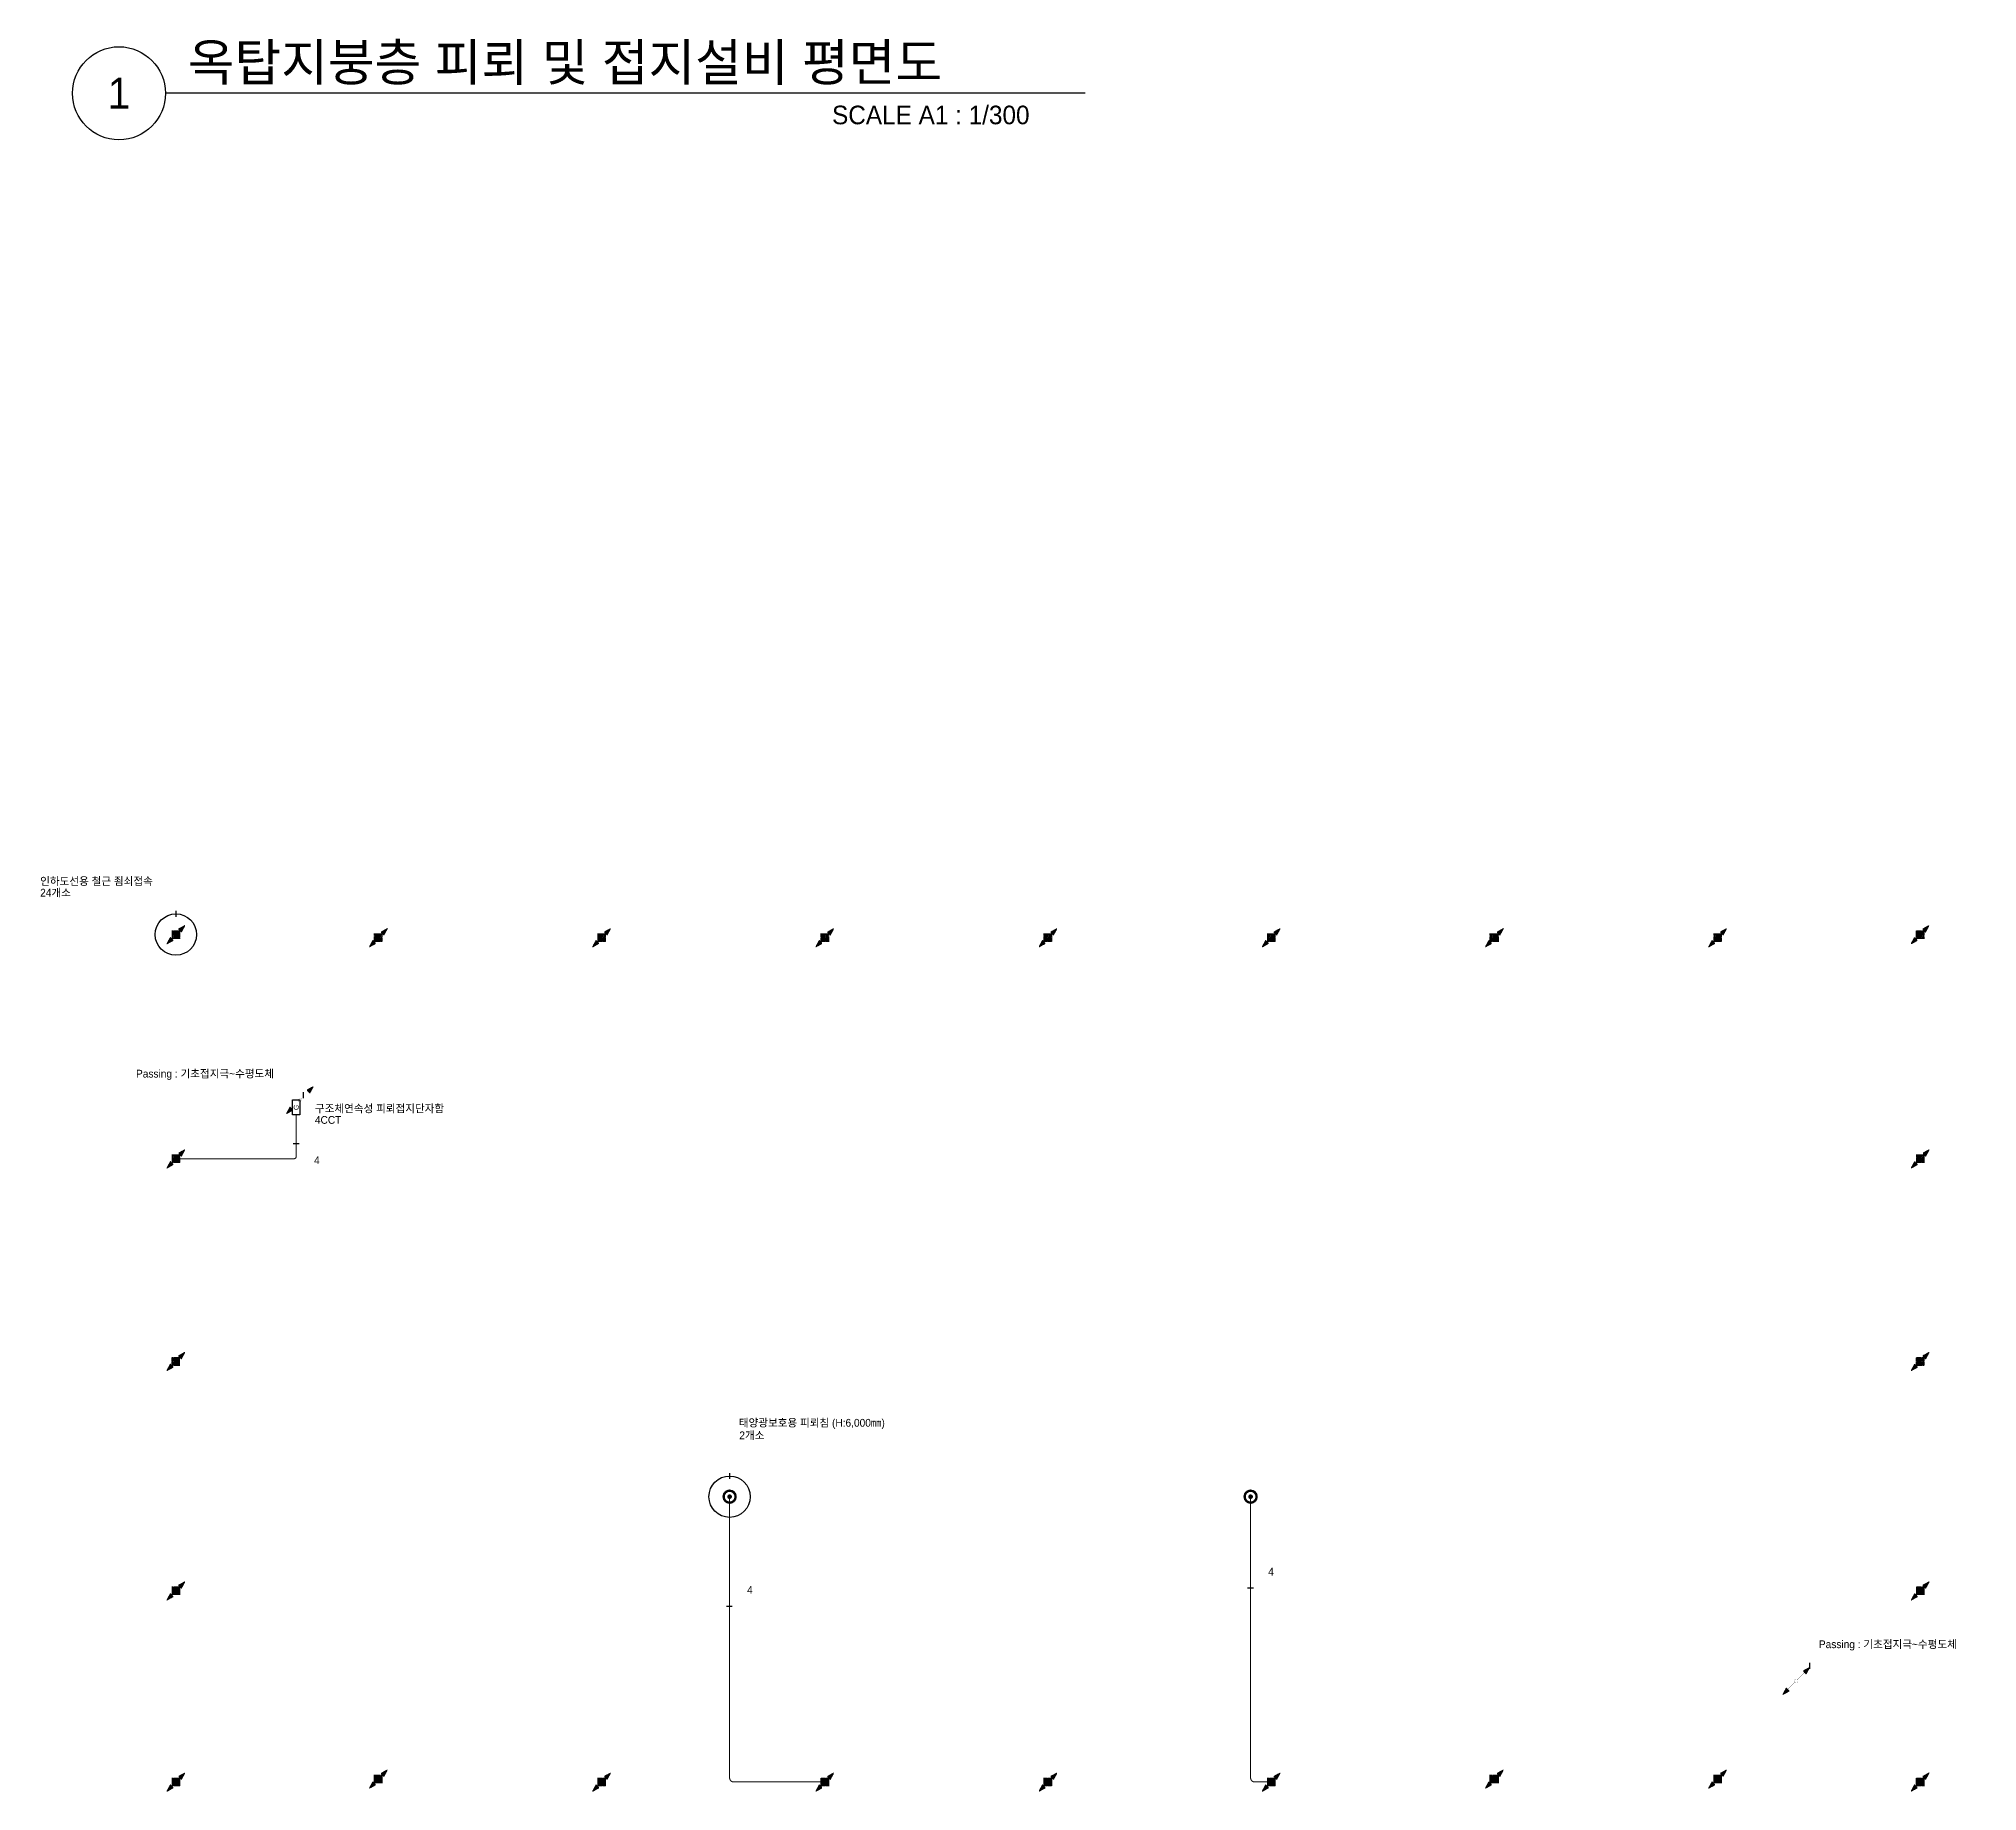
# Model space of a CAD drawing. Header units: millimetres. Extents: x 84495 to 502050, y -708375 to 1238700.
# Drawn here: x 85922 to 179717, y 998160 to 1082935 of the extents above; entities that cross this region are included whole.
import ezdxf
from ezdxf.enums import TextEntityAlignment as Align

# ---------------------------------------------------------------- set-up
doc = ezdxf.new("R2010")
doc.units = ezdxf.units.MM
doc.header["$LTSCALE"] = 150
doc.set_wipeout_variables(frame=1)
doc.linetypes.add('C2', pattern=[18.5, 13.5, -2, 1, -2])
doc.layers.get('0').update_dxf_attribs({"lineweight": 0})
for name, color, linetype in [('------02 Etc Panel', 3, 'Continuous'), ('------99 Grounding and Lightning', 3, 'Continuous'), ('-----09 E-WIRE-GV', 2, 'Continuous'), ('-----20 General Symbol', 3, 'Continuous'), ('-----29 Indicator', 1, 'Continuous'), ('-----30 Text', 2, 'Continuous'), ('-----41 Drawing Title', 2, 'Continuous')]:
    doc.layers.add(name, color=color, linetype=linetype)
doc.styles.add('ELEC', font='')
doc.styles.get('ELEC').set_extended_font_data('Dotum')
pattern_1 = [(180, (845852.563, 610254.6404), (-1e-14, -6.25), [])]

# ---------------------------------------------------------------- blocks, each defined once
blk = doc.blocks.new('구조체접속')
h = blk.add_hatch()
h.set_pattern_fill('ANGLE', color=1, scale=200)
h.set_pattern_definition([(0, (0, 0), (0, 55), [40, -15]), (90, (0, 0), (-55, 3e-15), [40, -15])])
h.paths.add_polyline_path([(168, 168), (-168, 168), (-168, -168), (168, -168)])
at = {"color": 1}
for p, q in [((166, 168), (168, 166)), ((-168, -166), (-166, -168))]:
    blk.add_line(p, q, dxfattribs=at)
at = {"color": 1, "const_width": 2}
blk.add_lwpolyline([(168, 168), (-168, 168), (-168, -168), (168, -168)], close=True, dxfattribs=at)
blk = doc.blocks.new("'인하도선용 수직철근 또는 철골")
h = blk.add_hatch()
h.set_pattern_fill('ANSI31', color=256, scale=50, angle=135)
h.set_pattern_definition(pattern_1)
h.paths.add_polyline_path([(291, 293), (180, 89), (88, 181)])
h = blk.add_hatch()
h.set_pattern_fill('ANSI31', color=256, scale=50, angle=135)
h.set_pattern_definition(pattern_1)
h.paths.add_polyline_path([(-291, -293), (-180, -89), (-88, -181)])
at = {"const_width": 3.93}
for points in [[(293, 293), (181, 88), (88, 181), (293, 293)], [(-293, -293), (-181, -88), (-88, -181), (-293, -293)]]:
    blk.add_lwpolyline(points, dxfattribs=at)
at = {"xscale": 0.8, "yscale": 0.8, "zscale": 0.8}
blk.add_blockref('구조체접속', (0, 0), dxfattribs=at)
blk = doc.blocks.new('입상입하1')
h = blk.add_hatch()
h.set_pattern_fill('ANSI31', color=256, scale=50, angle=135)
h.set_pattern_definition([(180, (845993.8846, 610394.13), (-1e-14, -6.25), [])])
h.paths.add_polyline_path([(432, 432), (321, 228), (229, 321)])
at = {"const_width": 3.93}
blk.add_lwpolyline([(0, 61, -1), (0, -61, -1), (0, 61)], format="xyb", dxfattribs=at)
for points in [[(43, 43), (275, 275)], [(434, 433), (322, 227), (229, 321), (434, 433)]]:
    blk.add_lwpolyline(points, dxfattribs=at)
blk = doc.blocks.new('피뢰침')
h = blk.add_hatch(color=256)
h.dxf.hatch_style = 1
h.paths.add_polyline_path([(-231, 0, 1), (231, 0, 1)])
h.paths.add_polyline_path([(155, 0, -1), (-155, 0, -1)], flags=16)
h.paths.add_polyline_path([(74, 0, -1), (-74, 0, -1)], flags=0)
h = blk.add_hatch(color=256)
h.dxf.hatch_style = 1
h.paths.add_polyline_path([(74, 0, 1), (-74, 0, 1)])
at = {"const_width": 2}
for points in [[(231, 0, 1), (-231, 0)], [(-231, 0, 1), (231, 0)], [(155, 0, 1), (-155, 0)], [(-155, 0, 1), (155, 0)], [(74, 0, 1), (-74, 0)], [(-74, 0, 1), (74, 0)]]:
    blk.add_lwpolyline(points, format="xyb", dxfattribs=at)
for points in [[(0, 231), (0, 461)], [(-163, -163), (-326, -326)], [(163, -163), (326, -326)]]:
    blk.add_lwpolyline(points, dxfattribs=at)
blk = doc.blocks.new('C01')
blk.add_lwpolyline([(-300, 0), (-300, 300), (300, 300), (300, 0)], close=True)
at = {"style": 'ELEC'}
blk.add_text('G', height=200, dxfattribs=at).set_placement((0, 150), align=Align.MIDDLE)

msp = doc.modelspace()

# ---------------------------------------------------------------- linework, layer by layer
at = {"layer": '-----09 E-WIRE-GV', "color": 4, "linetype": 'C2', "ltscale": 0.3, "const_width": 50, "elevation": 0}
msp.add_lwpolyline([(92557, 1028758), (98277, 1028758, 0.414214), (98377, 1028858), (98377, 1030882)], format="xyb", dxfattribs=at)
at = {"layer": '-----09 E-WIRE-GV', "color": 4, "linetype": 'C2', "ltscale": 0.3, "const_width": 50}
for points in [[(119349, 1012409), (119349, 998808, 0.414214), (119549, 998608), (123954, 998608)], [(144558, 1012409), (144558, 998808, 0.414214), (144758, 998608), (145554, 998608)]]:
    msp.add_lwpolyline(points, format="xyb", dxfattribs=at)
at = {"layer": '-----29 Indicator'}
for points, elevation in [([(98339, 1032844, 0, 0, 0), (98723, 1032844, 0, 0, 0), (98723, 1031981, 64.2, 64.2, 0), (98723, 1031681, 0, 0, 0)], 0), ([(120346, 1007495, 0, 0, 0), (120346, 1007111, 0, 0, 0), (119483, 1007111, 64.2, 64.2, 0), (119183, 1007111, 0, 0, 0)], 45079)]:
    msp.add_lwpolyline(points, format="xyseb", dxfattribs=dict(at, elevation=elevation))
msp.add_lwpolyline([(145564, 1008381, 0, 0, 0), (145564, 1007996, 0, 0, 0), (144700, 1007996, 64.2, 64.2, 0), (144400, 1007996, 0, 0, 0)], format="xyseb", dxfattribs=at)
for centre in [(92557, 1039602), (119349, 1012409)]:
    msp.add_circle(centre, 1000, dxfattribs=at)
at = {"layer": '-----41 Drawing Title', "color": 7}
msp.add_line((136547, 1080300), (92053, 1080300), dxfattribs=at)
msp.add_circle((89803, 1080300), 2250, dxfattribs=at)

# ---------------------------------------------------------------- block references
at = {"layer": '------02 Etc Panel', "xscale": 1.199999999953434, "yscale": 1.199999999953434, "zscale": 1.199999999953434, "rotation": 90}
msp.add_blockref('C01', (98557, 1031242), dxfattribs=at)
at = {"layer": '------99 Grounding and Lightning', "xscale": 1.5, "yscale": 1.5, "zscale": 1.5}
for name, p in [("'인하도선용 수직철근 또는 철골", (92557, 1039602)), ("'인하도선용 수직철근 또는 철골", (102354, 1039455)), ("'인하도선용 수직철근 또는 철골", (113154, 1039455)), ("'인하도선용 수직철근 또는 철골", (123954, 1039455)), ("'인하도선용 수직철근 또는 철골", (134754, 1039455)), ("'인하도선용 수직철근 또는 철골", (145554, 1039455)), ("'인하도선용 수직철근 또는 철골", (156354, 1039455)), ("'인하도선용 수직철근 또는 철골", (167154, 1039455)), ("'인하도선용 수직철근 또는 철골", (176950, 1039602)), ("'인하도선용 수직철근 또는 철골", (92557, 1028758)), ("'인하도선용 수직철근 또는 철골", (176957, 1028758)), ("'인하도선용 수직철근 또는 철골", (92554, 1018955)), ("'인하도선용 수직철근 또는 철골", (176954, 1018955)), ('피뢰침', (119349, 1012409, 45079)), ('피뢰침', (144558, 1012409, 45079)), ("'인하도선용 수직철근 또는 철골", (92557, 1007858)), ("'인하도선용 수직철근 또는 철골", (176957, 1007858)), ("'인하도선용 수직철근 또는 철골", (92557, 998608)), ("'인하도선용 수직철근 또는 철골", (102354, 998755)), ("'인하도선용 수직철근 또는 철골", (113154, 998608)), ("'인하도선용 수직철근 또는 철골", (123954, 998608)), ("'인하도선용 수직철근 또는 철골", (134754, 998608)), ("'인하도선용 수직철근 또는 철골", (145554, 998608)), ("'인하도선용 수직철근 또는 철골", (156354, 998755)), ("'인하도선용 수직철근 또는 철골", (167154, 998755)), ("'인하도선용 수직철근 또는 철골", (176950, 998608))]:
    msp.add_blockref(name, p, dxfattribs=at)
at = {"layer": '-----20 General Symbol', "xscale": 1.5, "yscale": 1.5, "zscale": 1.5}
for p in [(98557, 1031602), (170957, 1003502)]:
    msp.add_blockref('입상입하1', p, dxfattribs=at)
at = {"layer": '-----20 General Symbol', "xscale": 1.5, "yscale": 1.5, "zscale": 1.5, "rotation": 180}
for p in [(98557, 1031602), (170957, 1003499)]:
    msp.add_blockref('입상입하1', p, dxfattribs=at)

# ---------------------------------------------------------------- texts
at = {"layer": '-----41 Drawing Title', "color": 2, "style": 'ELEC'}
msp.add_text('옥탑지붕층 피뢰 및 접지설비 평면도', height=1800, dxfattribs=at).set_placement((93133, 1080900))
at = {"layer": '-----41 Drawing Title', "color": 7, "style": 'ELEC'}
msp.add_text('1', height=1500, dxfattribs=at).set_placement((89803, 1080300), align=Align.MIDDLE)
at = {"layer": '-----41 Drawing Title', "style": 'ELEC'}
msp.add_text('SCALE A1 : 1/300', height=900, dxfattribs=at).set_placement((133862, 1078800), align=Align.RIGHT)

# ---------------------------------------------------------------- wipeouts: each hides what was drawn before it
for points in [[(85922, 1042547), (92172, 1042547), (92172, 1041297), (85922, 1041297)], [(99044, 1028487), (99044, 1028892), (99395, 1029095), (99746, 1028892), (99746, 1028487), (99395, 1028284)], [(119734, 1016334), (127846, 1016334), (127846, 1015047), (119734, 1015047)], [(171993, 1005618), (179717, 1005618), (179717, 1004868), (171993, 1004868)]]:
    msp.add_wipeout(points).dxf.layer = '-----29 Indicator'

# ---------------------------------------------------------------- next in the draw order: linework, layer by layer
at = {"layer": '-----29 Indicator', "elevation": 0}
for points in [[(92172, 1041909, 0, 0, 0), (92557, 1041909, 0, 0, 0), (92557, 1040752, 64.2, 64.2, 0), (92557, 1040452, 0, 0, 0)], [(171993, 1005243, 0, 0, 0), (171609, 1005243, 0, 0, 0), (171609, 1004380, 64.2, 64.2, 0), (171609, 1004079, 0, 0, 0)]]:
    msp.add_lwpolyline(points, format="xyseb", dxfattribs=at)
at = {"layer": '-----29 Indicator'}
for points in [[(99395, 1029095, 0, 0, 0), (99395, 1029480, 0, 0, 0), (98532, 1029480, 64.2, 64.2, 0), (98231, 1029480, 0, 0, 0)], [(119734, 1015690, 0, 0, 0), (119349, 1015690, 0, 0, 0), (119349, 1013559, 64.2, 64.2, 0), (119349, 1013259, 0, 0, 0)]]:
    msp.add_lwpolyline(points, format="xyseb", dxfattribs=at)

# ---------------------------------------------------------------- next in the draw order: texts
at = {"layer": '-----30 Text', "style": 'ELEC'}
for s, p in [('인하도선용 철근 죔쇠접속', (85990, 1042185)), ('24개소', (85990, 1041627)), ('4', (99244, 1028686)), ('태양광보호용 피뢰침 (H:6,000㎜)', (119796, 1015983)), ('2개소', (119819, 1015378)), ('Passing : 기초접지극~수평도체', (172055, 1005270))]:
    msp.add_text(s, height=375, dxfattribs=at).set_placement(p, align=Align.MIDDLE_LEFT)

# ---------------------------------------------------------------- next in the draw order: wipeouts: each hides what was drawn before it
for points in [[(90565, 1033219), (98339, 1033219), (98339, 1032469), (90565, 1032469)], [(99229, 1031544), (106334, 1031544), (106334, 1030294), (99229, 1030294)], [(145212, 1008583), (145212, 1008989), (145564, 1009192), (145915, 1008989), (145915, 1008583), (145564, 1008381)]]:
    msp.add_wipeout(points).dxf.layer = '-----29 Indicator'
msp.add_wipeout([(119995, 1007698), (119995, 1008104), (120346, 1008307), (120698, 1008104), (120698, 1007698), (120346, 1007495)]).translate(0, 0, 45079).dxf.layer = '-----29 Indicator'

# ---------------------------------------------------------------- next in the draw order: texts
for s, p in [('Passing : 기초접지극~수평도체', (90627, 1032872)), ('4CCT', (99284, 1030635, 0)), ('구조체연속성 피뢰접지단자함', (99284, 1031187, 0)), ('4', (145412, 1008783)), ('4', (120195, 1007898, 45079))]:
    msp.add_text(s, height=375, dxfattribs=at).set_placement(p, align=Align.MIDDLE_LEFT)

doc.saveas('drawing.dxf')
